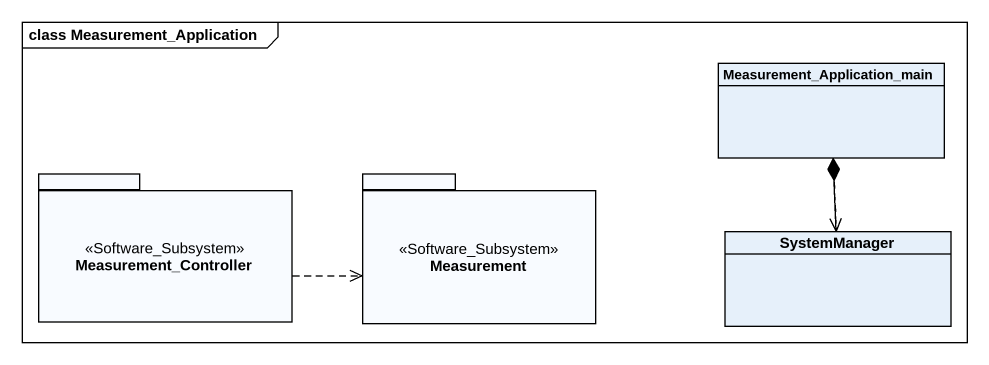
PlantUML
@startuml
mainframe class Measurement_Application
hide circle
hide empty members
class Measurement_Application_main
package Measurement_Controller <<Software_Subsystem>> {
}
package Measurement <<Software_Subsystem>> {
}
class SystemManager
Measurement_Application_main ..> SystemManager
Measurement_Controller .right.> Measurement
SystemManager -up-* Measurement_Application_main
@enduml
